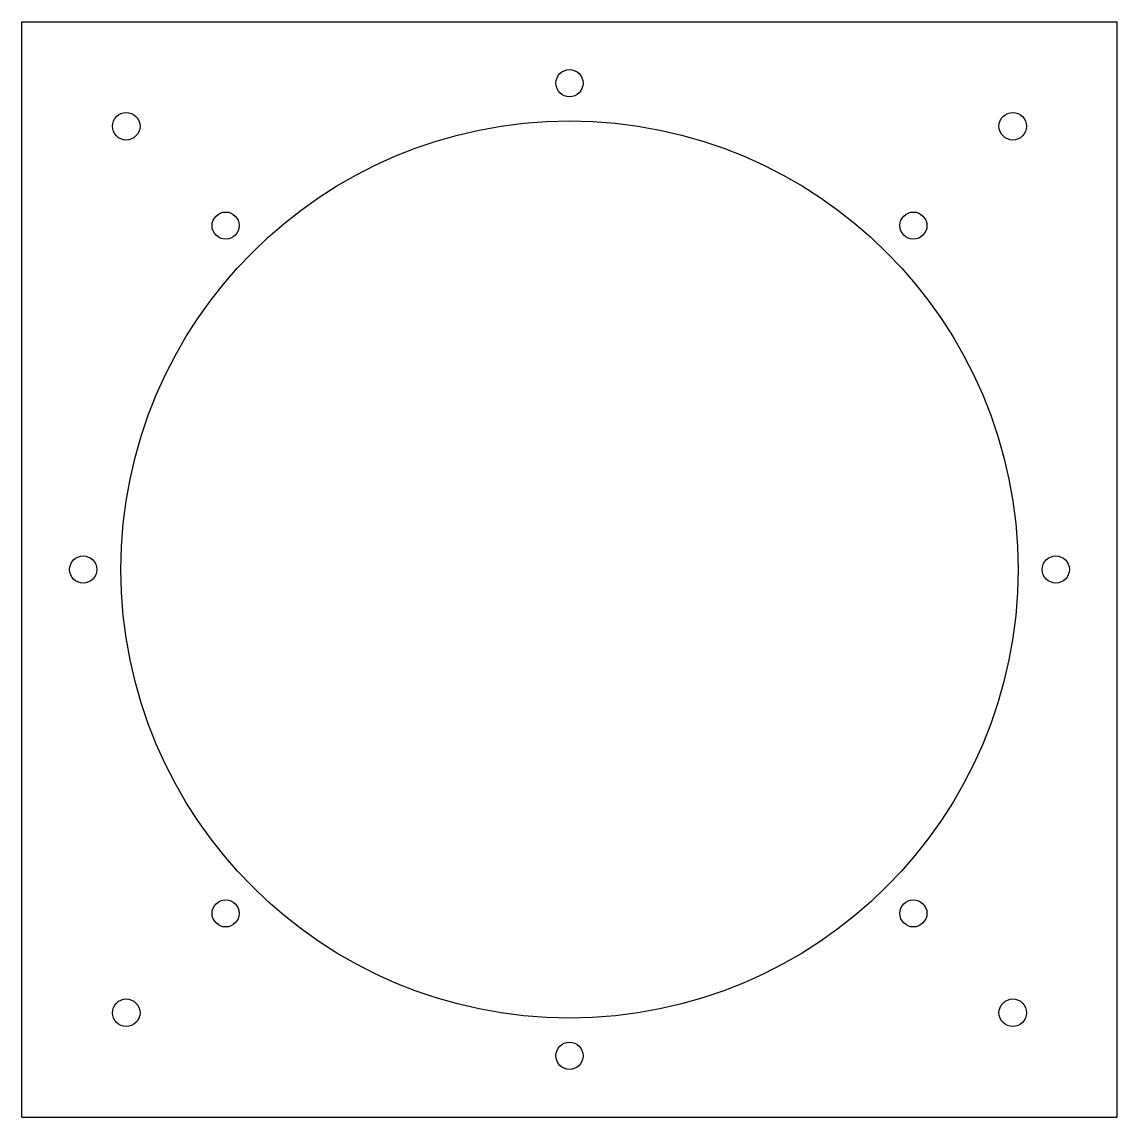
# Model space of a CAD drawing. Header units: millimetres. Extents: x -105 to 105, y -105 to 105.
import ezdxf

# ---------------------------------------------------------------- set-up
doc = ezdxf.new("R2010")
doc.units = ezdxf.units.MM

msp = doc.modelspace()

# ---------------------------------------------------------------- linework, layer by layer
at = {"color": 7, "linetype": 'Continuous', "lineweight": 25}
for p, q in [((-105, -105), (-105, 105)), ((-105, 105), (105, 105)), ((105, -105), (105, 105)), ((-105, -105), (105, -105))]:
    msp.add_line(p, q, dxfattribs=at)
for centre, radius in [((0, 93.25), 2.6), ((-85, 85), 2.65), ((85, 85), 2.65), ((0, 0), 86), ((-65.94, 65.94), 2.6), ((65.94, 65.94), 2.6), ((-93.25, 0), 2.6), ((93.25, 0), 2.6), ((-65.94, -65.94), 2.6), ((65.94, -65.94), 2.6), ((-85, -85), 2.65), ((85, -85), 2.65), ((0, -93.25), 2.6)]:
    msp.add_circle(centre, radius, dxfattribs=at)

doc.saveas('drawing.dxf')
